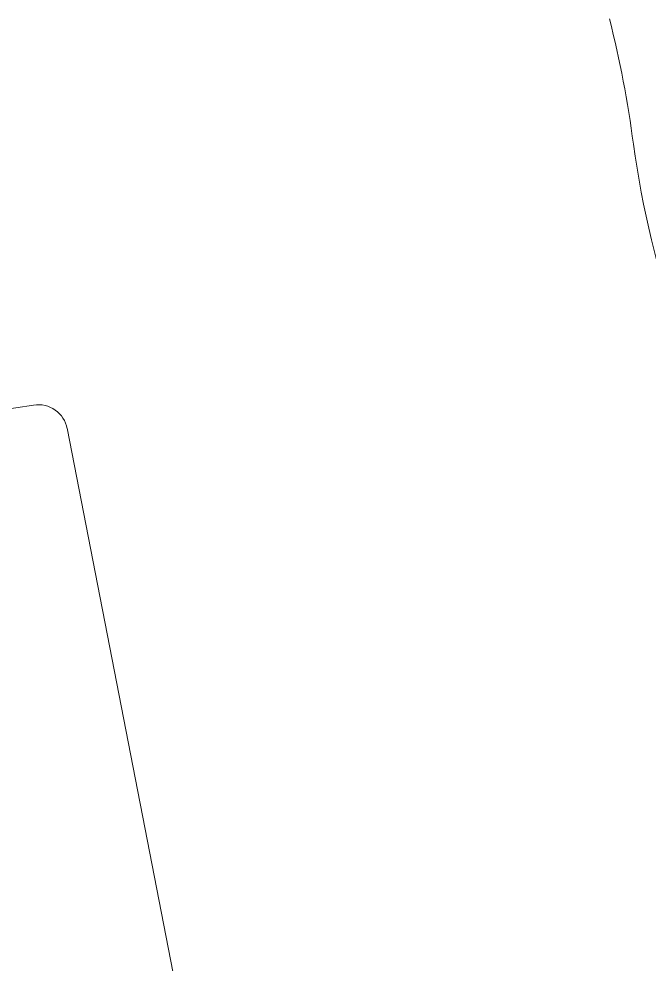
# Model space of a CAD drawing. Header units: inches. Extents: x -2078 to 106214, y -964 to 6385.
# Drawn here: x 37259.32 to 37273.75, y 4399.29 to 4420.95 of the extents above; entities that cross this region are included whole.
import ezdxf

# ---------------------------------------------------------------- set-up
doc = ezdxf.new("R2010")
doc.units = ezdxf.units.IN
doc.header["$MEASUREMENT"] = 0
doc.layers.add('16_dwg _2_', color=8, linetype='Continuous', lineweight=9)
doc.layers.add('A-HATCH', color=9, linetype='Continuous')

# ---------------------------------------------------------------- blocks, each defined once
blk = doc.blocks.new('16_dwg _2_-1561311-3-1st Floor - Auditorium')
at = {"color": 254, "lineweight": 9}
for p, q in [((176994.892, 507979.952), (177009.948, 507979.952)), ((176993.897, 507970.36), (176994.223, 507979.299))]:
    blk.add_line(p, q, dxfattribs=at)
for centre, radius, start, end in [((176994.899, 507979.276), 0.676, 89.3877, 178.035), ((177004.059, 507929.847), 25.95, 86.5476, 92.9981), ((177006.885, 507979.015), 23.299, 266.8913, 277.9044)]:
    blk.add_arc(centre, radius, start, end, dxfattribs=at)
blk = doc.blocks.new('E VFA56SDA6SD')
at = {"layer": '16_dwg _2_', "color": 250, "rotation": 280.9999999999996}
for p in [(-523769.923, 81216.338), (-523804.603, 81194.672)]:
    blk.add_blockref('16_dwg _2_-1561311-3-1st Floor - Auditorium', p, dxfattribs=at)

msp = doc.modelspace()

# ---------------------------------------------------------------- block references
at = {"layer": 'A-HATCH'}
msp.add_blockref('E VFA56SDA6SD', (28645.88, 32.751), dxfattribs=at)

doc.saveas('drawing.dxf')
